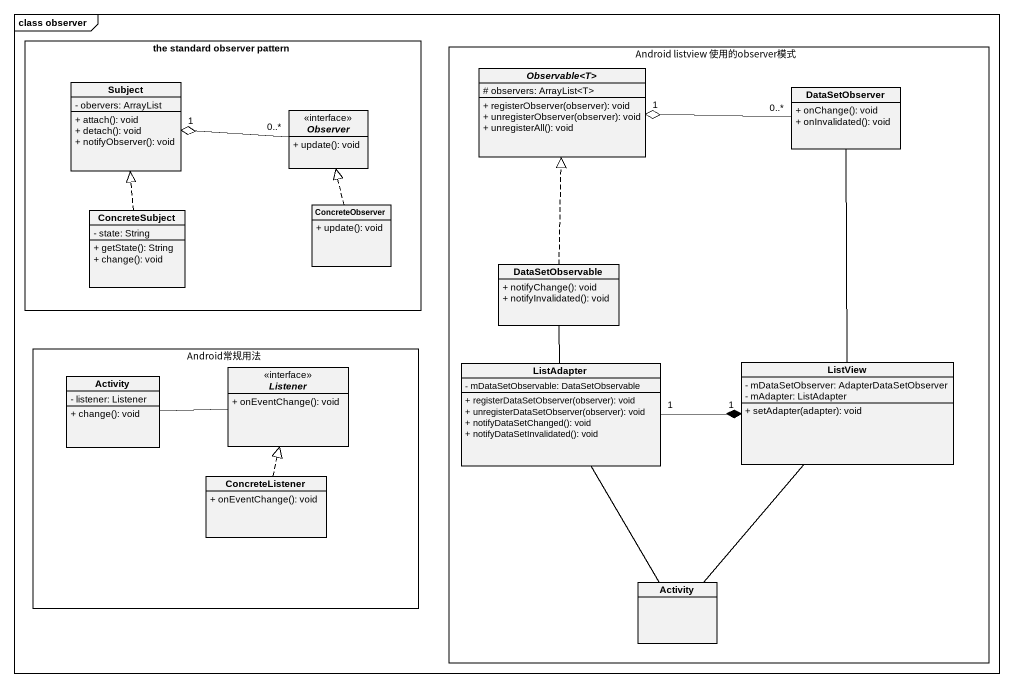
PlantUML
@startuml
mainframe class observer
hide circle
hide empty members
skinparam classAttributeIconSize 0
rectangle "the standard observer pattern" as the_standard_observer {
  class Subject {
    - obervers: ArrayList
    + attach(): void
    + detach(): void
    + notifyObserver(): void
  }
  interface Observer <<interface>> {
    + update(): void
  }
  class ConcreteSubject {
    - state: String
    + getState(): String
    + change(): void
  }
  class ConcreteObserver {
    + update(): void
  }
}
rectangle "Android listview 使用的observer模式" as Android_listview {
  abstract class "Observable<T>" as Observable_T {
    # observers: ArrayList<T>
    + registerObserver(observer): void
    + unregisterObserver(observer): void
    + unregisterAll(): void
  }
  class DataSetObserver {
    + onChange(): void
    + onInvalidated(): void
  }
  class DataSetObservable {
    + notifyChange(): void
    + notifyInvalidated(): void
  }
  class ListAdapter {
    - mDataSetObservable: DataSetObservable
    + registerDataSetObserver(observer): void
    + unregisterDataSetObserver(observer): void
    + notifyDataSetChanged(): void
    + notifyDataSetInvalidated(): void
  }
  class ListView {
    - mDataSetObserver: AdapterDataSetObserver
    - mAdapter: ListAdapter
    + setAdapter(adapter): void
  }
  class "Activity" as Activity_2
}
rectangle Android常规用法 {
  class Activity {
    - listener: Listener
    + change(): void
  }
  interface Listener <<interface>> {
    + onEventChange(): void
  }
  class ConcreteListener {
    + onEventChange(): void
  }
}
Observer "0..*" -left-o "1" Subject
DataSetObserver "0..*" -left-o "1" Observable_T
ConcreteSubject .up.|> Subject
ConcreteObserver .up.|> Observer
DataSetObservable .up.|> Observable_T
Activity -right- Listener
ListAdapter -up- DataSetObservable
ListAdapter "1" -right-* "1" ListView
ListView -up- DataSetObserver
ConcreteListener .up.|> Listener
Activity_2 -up- ListAdapter
Activity_2 -up- ListView
@enduml
